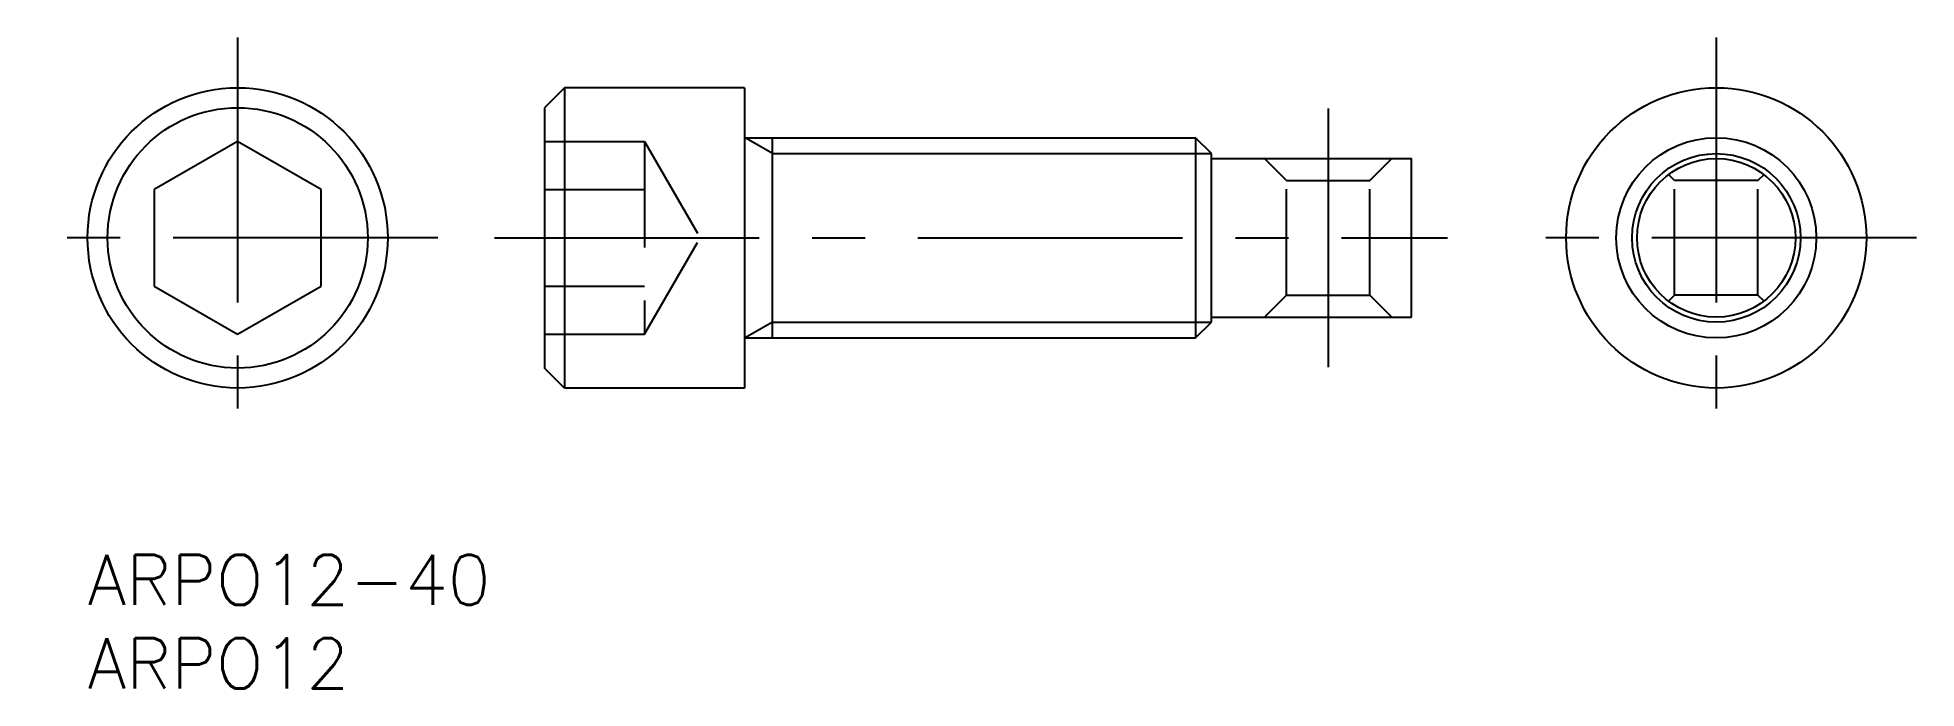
# Model space of a CAD drawing. Extents: x -3 to 110, y -8 to 31.
import ezdxf

# ---------------------------------------------------------------- set-up
doc = ezdxf.new("R2010")
doc.units = 0
doc.header["$LTSCALE"] = 0.5
doc.linetypes.add('CENTER', pattern=[50.8, 31.75, -6.35, 6.35, -6.35])
doc.linetypes.add('DASHED', pattern=[19.05, 12.7, -6.35])
for name, color, linetype in [('MSM_CENTER', 1, 'CENTER'), ('MSM_CONTINUOUS', 7, 'CONTINUOUS'), ('MSM_DASHED', 4, 'DASHED'), ('MSM_NARROW', 5, 'CONTINUOUS'), ('MSM_PART_NUMBER', 7, 'CONTINUOUS')]:
    doc.layers.add(name, color=color, linetype=linetype)
doc.styles.get("Standard").update_dxf_attribs({"font": 'txt.shx', "height": 1, "bigfont": 'bigfont.shx'})

# ---------------------------------------------------------------- blocks, each defined once
blk = doc.blocks.new('*U3')
at = {"layer": 'MSM_PART_NUMBER'}
blk.add_text('ARPO12-40', height=3, dxfattribs=at).set_placement((0, -3))
blk = doc.blocks.new('*U4')
at = {"layer": 'MSM_PART_NUMBER'}
blk.add_text('ARPO12', height=3, dxfattribs=at).set_placement((0, -8))

msp = doc.modelspace()

# ---------------------------------------------------------------- linework, layer by layer
at = {"layer": 'MSM_CENTER'}
for p, q in [((9, 31), (9, 7)), ((97.68, 31), (97.68, 7)), ((74.4, 26.75), (74.4, 11.25)), ((21, 19), (-3, 19)), ((24.4, 19), (81.57, 19)), ((109.68, 19), (85.68, 19))]:
    msp.add_line(p, q, dxfattribs=at)
at = {"layer": 'MSM_CONTINUOUS'}
for p, q in [((28.6, 28), (27.4, 26.8)), ((28.6, 28), (28.6, 10)), ((39.4, 28), (28.6, 28)), ((39.4, 28), (39.4, 10)), ((27.4, 26.8), (27.4, 11.2)), ((39.4, 25), (66.45, 25)), ((41.08, 13), (41.08, 25)), ((67.4, 24.05), (66.45, 25)), ((66.45, 25), (66.45, 13)), ((9, 24.77), (4, 21.89)), ((14, 21.89), (9, 24.77)), ((67.4, 13.95), (67.4, 24.05)), ((67.4, 23.75), (79.4, 23.75)), ((79.4, 14.25), (79.4, 23.75)), ((4, 21.89), (4, 16.11)), ((14, 16.11), (14, 21.89)), ((4, 16.11), (9, 13.23)), ((9, 13.23), (14, 16.11)), ((66.45, 13), (67.4, 13.95)), ((67.4, 14.25), (79.4, 14.25)), ((39.4, 13), (66.45, 13)), ((28.6, 10), (27.4, 11.2)), ((39.4, 10), (28.6, 10))]:
    msp.add_line(p, q, dxfattribs=at)
for centre, radius in [((9, 19), 9), ((97.68, 19), 9), ((9, 19), 7.8), ((97.68, 19), 6), ((97.68, 19), 4.75)]:
    msp.add_circle(centre, radius, dxfattribs=at)
at = {"layer": 'MSM_DASHED'}
for p, q in [((27.4, 24.77), (33.4, 24.77)), ((33.4, 24.77), (33.4, 13.23)), ((33.4, 24.77), (36.74, 19)), ((71.9, 22.43), (70.58, 23.75)), ((76.9, 22.43), (78.22, 23.75)), ((95.18, 22.43), (94.82, 22.79)), ((100.18, 22.43), (100.55, 22.79)), ((27.4, 21.89), (33.4, 21.89)), ((71.9, 22.43), (76.9, 22.43)), ((71.9, 15.57), (71.9, 22.43)), ((76.9, 15.57), (76.9, 22.43)), ((95.18, 15.57), (95.18, 22.43)), ((100.18, 22.43), (95.18, 22.43)), ((100.18, 15.57), (100.18, 22.43)), ((33.4, 13.23), (36.74, 19)), ((27.4, 16.11), (33.4, 16.11)), ((71.9, 15.57), (70.58, 14.25)), ((71.9, 15.57), (76.9, 15.57)), ((76.9, 15.57), (78.22, 14.25)), ((95.18, 15.57), (94.82, 15.21)), ((100.18, 15.57), (95.18, 15.57)), ((100.18, 15.57), (100.55, 15.21)), ((27.4, 13.23), (33.4, 13.23))]:
    msp.add_line(p, q, dxfattribs=at)
at = {"layer": 'MSM_NARROW'}
for p, q in [((41.08, 24.05), (39.44, 25)), ((41.08, 24.05), (67.4, 24.05)), ((41.08, 13.95), (39.44, 13)), ((41.08, 13.95), (67.4, 13.95))]:
    msp.add_line(p, q, dxfattribs=at)
msp.add_circle((97.68, 19), 5.05, dxfattribs=at)

# ---------------------------------------------------------------- block references
at = {"layer": 'MSM_CONTINUOUS'}
for name in ['*U3', '*U4']:
    msp.add_blockref(name, (0, 0), dxfattribs=at)

doc.saveas('drawing.dxf')
